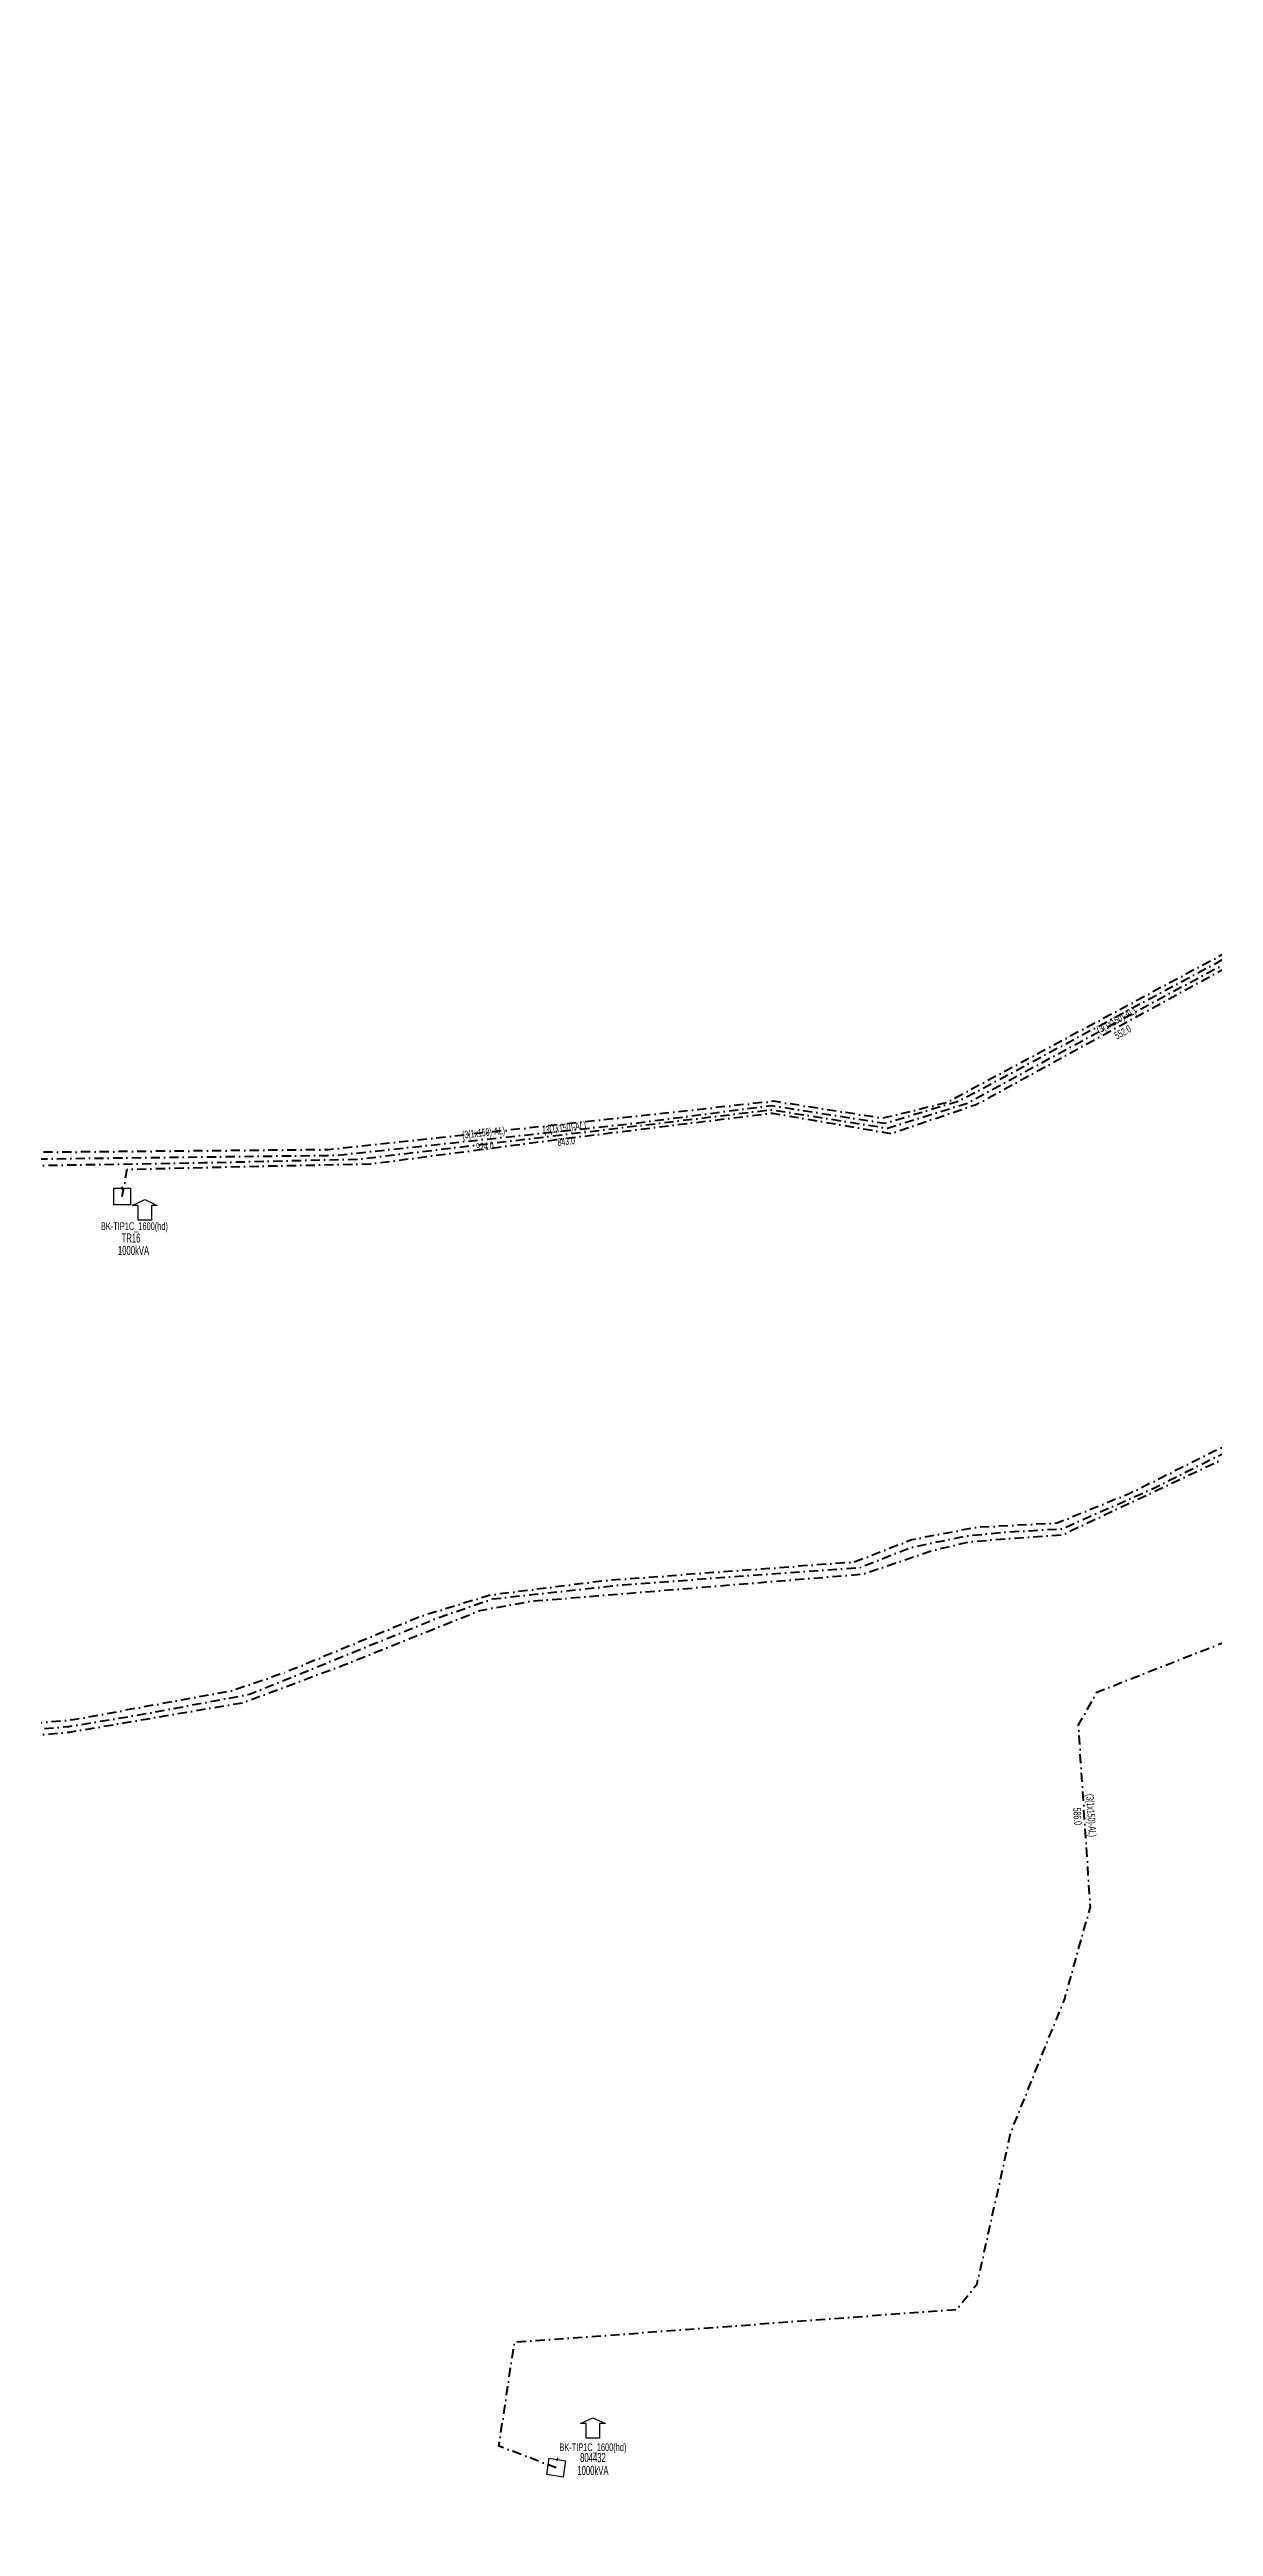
# Model space of a CAD drawing. Header units: millimetres. Extents: x 545975 to 551900, y 4179485 to 4182365.
# Drawn here: x 548085 to 548402, y 4180075 to 4180748 of the extents above; entities that cross this region are included whole.
import ezdxf
from ezdxf.enums import TextEntityAlignment as Align

# ---------------------------------------------------------------- set-up
doc = ezdxf.new("R2010")
doc.units = ezdxf.units.MM
doc.linetypes.add('DASHDOT', pattern=[5, 2.5, -1.25, 0, -1.25])
doc.layers.add('HAT_OG_YERALTI_MEVCUT', color=48, linetype='DASHDOT', lineweight=70)
doc.layers.add('TRAFO_MEVCUT', color=5, linetype='Continuous', lineweight=30)
doc.styles.get("Standard").update_dxf_attribs({"font": 'Arial'})

# ---------------------------------------------------------------- blocks, each defined once
blk = doc.blocks.new('MEV_BINA_KARE')
at = {"layer": 'TRAFO_MEVCUT', "linetype": 'Continuous'}
for p, q in [((-2.25, -2.25), (-2.25, 2.25)), ((-2.25, 2.25), (2.25, 2.25)), ((0, 1.8), (0, 2.7)), ((2.25, 2.25), (2.25, -2.25)), ((2.25, -2.25), (-2.25, -2.25))]:
    blk.add_line(p, q, dxfattribs=at)
blk = doc.blocks.new('MEV_BETKOSK')
at = {"layer": 'TRAFO_MEVCUT', "linetype": 'Continuous'}
for p, q in [((-3.4, 2), (0, 3.6)), ((-1.8, 2), (-3.4, 2)), ((-1.8, -2), (-1.8, 2)), ((0, 3.6), (3.4, 2)), ((3.4, 2), (1.8, 2)), ((1.8, 2), (1.8, -2)), ((1.8, -2), (-1.8, -2))]:
    blk.add_line(p, q, dxfattribs=at)

msp = doc.modelspace()

# ---------------------------------------------------------------- linework, layer by layer
at = {"layer": 'HAT_OG_YERALTI_MEVCUT', "flags": 128}
for points in [[(548557.872935, 4180446.418988), (548549.000621, 4180453.979005), (548502.301113, 4180505.4399), (548492.861551, 4180516.660511), (548474.694846, 4180515.235671), (548461.515081, 4180519.15398), (548441.567327, 4180522.003659), (548329.361213, 4180461.804188), (548311.906929, 4180457.52967), (548282.341508, 4180462.160398), (548161.116152, 4180448.992238), (548043.21068, 4180447.923608), (547902.347718, 4180447.933227), (547861.134234, 4180437.282551), (547828.256062, 4180423.390366), (547769.445809, 4180407.645889), (547718.970869, 4180399.310578), (547658.771398, 4180382.176882), (547472.360606, 4180324.823253), (547461.709931, 4180411.880949), (547479.306699, 4180417.900896), (547529.318567, 4180445.685268), (547554.324501, 4180496.160208), (547566.037795, 4180554.757146), (547584.350474, 4180576.121939), (547603.680524, 4180592.399875), (547614.871606, 4180596.46936), (547602.663153, 4180609.695183), (547514.151871, 4180673.78956), (547470.404916, 4180730.762339), (547399.307092, 4180776.325914), (547357.594879, 4180797.690706), (547394.220237, 4180867.889309), (547444.071418, 4180950.296364), (547501.044197, 4181014.390741), (547450.175645, 4181087.641457), (547406.428689, 4181136.475267), (547403.605599, 4181137.021406), (547430.926897, 4181185.644055), (547554.023146, 4181394.478359), (547314.549652, 4181493.085092), (547305.919114, 4181502.207805), (547318.885154, 4181556.850402), (547316.56979, 4181573.984097), (547219.787564, 4181617.512945), (546916.531057, 4181853.559647), (546909.121891, 4181860.50574), (546910.974183, 4181867.914906), (546939.703923, 4181877.588091), (546926.67, 4181909.157)], [(548052.021265, 4180712.907524), (548059.92844, 4180701.947851), (548039.667839, 4180695.898477), (548023.728219, 4180686.008231), (547986.01269, 4180631.68209), (547987.933126, 4180627.361109), (547999.455743, 4180618.239037), (548001.018673, 4180614.811704), (548021.108946, 4180529.494782), (548048.348959, 4180446.089761), (548163.08941, 4180447.490476), (548243.887055, 4180456.139832), (548281.603467, 4180461.013325), (548312.522489, 4180456.212235), (548332.747013, 4180462.252829), (548441.404744, 4180520.527318), (548456.864255, 4180518.702904), (548475.365886, 4180514.000358), (548491.785615, 4180515.536707), (548493.225942, 4180515.056598), (548518.191612, 4180485.577903), (548548.013372, 4180453.151697), (548582.4852, 4180424.441177), (548578.725, 4180408.635)], [(547824.917, 4180442.689), (547834.653523, 4180424.223233), (547861.539629, 4180436.189028), (547900.834707, 4180446.677563), (547959.750464, 4180447.188549), (548044.939456, 4180446.079712), (548049.814409, 4180444.159276), (548127.331553, 4180445.485471), (548169.379976, 4180446.444952), (548281.754523, 4180459.881988), (548313.22013, 4180454.859309), (548334.900782, 4180461.650157), (548389.022513, 4180490.964541), (548441.294256, 4180519.021508), (548456.28843, 4180517.691976), (548475.76317, 4180512.892283), (548492.086877, 4180514.59113), (548501.024291, 4180504.471909), (548538.086015, 4180462.309296), (548548.10661, 4180451.986534), (548581.344928, 4180424.509525), (548578.725, 4180408.635)], [(548104.968792, 4180436.294556), (548106.321034, 4180443.677898), (548147.610411, 4180444.638116), (548172.576081, 4180445.155157), (548225.204252, 4180452.018199), (548281.898416, 4180458.956385), (548314.250379, 4180453.416665), (548337.625065, 4180461.390407), (548415.156105, 4180503.851228), (548441.719395, 4180517.939873), (548476.213383, 4180512.104702), (548492.020049, 4180513.729686), (548519.842658, 4180481.168477), (548548.189216, 4180450.610068), (548580.003528, 4180424.47769), (548578.725, 4180408.635)], [(545979.545, 4180007.856), (545983.654819, 4180001.877139), (545998.52516, 4179986.52711), (546010.613307, 4179985.471796), (546030.664282, 4179988.637739), (546200.157167, 4180035.373955), (546223.661899, 4180044.296159), (546233.351604, 4180041.609904), (546284.662478, 4180062.061156), (546347.262677, 4180091.780442), (546414.078377, 4180114.965701), (546432.205034, 4180121.921279), (546450.542466, 4180128.244531), (546480.050977, 4180138.99406), (546498.599184, 4180142.366461), (546505.710822, 4180149.709586), (546534.376233, 4180160.880665), (546545.336537, 4180161.723766), (546549.130489, 4180158.772915), (546643.469117, 4180142.330022), (546644.944543, 4180093.219428), (546649.369269, 4180071.317427), (546669.182126, 4180055.509296), (546672.976078, 4180048.764494), (546656.771982, 4180031.311475), (546654.453456, 4180018.875745), (546630.425097, 4179984.519407), (546631.804716, 4179924.965953), (546621.392427, 4179871.53447), (546611.80216, 4179840.297603), (546597.602101, 4179817.592729), (546584.778546, 4179805.125383), (546582.997496, 4179792.658037), (546591.546533, 4179775.203753), (546621.824374, 4179738.870345), (546634.29172, 4179730.321307), (546643.553177, 4179731.389937), (546655.308103, 4179739.226555), (546687.149439, 4179772.353181), (546753.122039, 4179831.159429), (546768.50862, 4179848.442985), (546807.712785, 4179888.911801), (546809.810124, 4179902.347798), (546810.055395, 4179903.777458), (546823.509378, 4179915.64194), (546855.113353, 4179939.529276), (546866.447863, 4179945.537361), (546900.451809, 4179957.004469), (546927.670789, 4179960.232689), (546942.316896, 4179959.437939), (547016.569047, 4179938.136796), (547038.413319, 4179938.948576), (547067.987944, 4179943.446738), (547107.691383, 4179949.276797), (547139.212287, 4179952.138151), (547154.128677, 4179951.813881), (547171.152818, 4179948.246918), (547279.095747, 4179908.225469), (547296.444158, 4179904.334236), (547344.111753, 4179907.090526), (547364.540722, 4179910.819623), (547416.841211, 4179931.396584), (547437.270181, 4179938.368375), (547454.456456, 4179938.044106), (547463.049594, 4179936.09849), (547523.647579, 4179937.717366), (547533.699929, 4179936.096019), (547577.903056, 4179923.138451), (547605.628086, 4179916.328794), (547615.680436, 4179915.84239), (547641.621984, 4179923.949124), (547751.509422, 4179998.512673), (547768.022451, 4180010.974209), (547789.910633, 4180030.916775), (547821.969251, 4180076.432997), (547861.043708, 4180136.098558), (547947.262465, 4180225.388757), (547974.136351, 4180252.74334), (548004.455536, 4180275.28006), (548028.127199, 4180286.305218), (548053.992238, 4180289.20149), (548090.47254, 4180292.119914), (548110.90151, 4180295.524743), (548139.599348, 4180300.875187), (548191.158175, 4180321.79056), (548205.675746, 4180326.800462), (548241.345375, 4180330.691694), (548305.874977, 4180335.3936), (548319.332155, 4180340.744044), (548334.734949, 4180343.986738), (548344.89414, 4180344.951026), (548360.783338, 4180345.923834), (548385.427809, 4180356.786857), (548425.475074, 4180376.891557), (548428.555633, 4180376.243019), (548432.284731, 4180371.541113), (548442.985619, 4180347.86945), (548446.552582, 4180336.195753), (548449.95741, 4180332.628791), (548487.157223, 4180350.784892), (548507.910461, 4180358.243088), (548519.259889, 4180366.187687), (548565.144002, 4180416.449437), (548569.521639, 4180412.233935), (548578.725, 4180408.635)], [(548555.60282, 4180408.465536), (548513.997468, 4180363.945923), (548502.580884, 4180357.422161), (548484.640538, 4180351.953713), (548449.815161, 4180334.588994), (548447.416719, 4180337.563062), (548443.771087, 4180349.843084), (548433.793569, 4180372.100626), (548429.380435, 4180377.856887), (548424.391676, 4180378.048762), (548379.248569, 4180355.511243), (548359.418251, 4180347.404509), (548337.592429, 4180346.282038), (548319.882334, 4180342.914625), (548304.218403, 4180336.814144), (548236.870152, 4180331.825384), (548205.199778, 4180327.845217), (548186.920528, 4180322.338735), (548149.1639, 4180306.734312), (548135.157639, 4180301.912983), (548091.614074, 4180293.902512), (548027.266386, 4180288.198192), (548003.252192, 4180276.576585), (547973.077024, 4180254.639444), (547912.260585, 4180191.816995), (547859.952803, 4180138.049068), (547802.789057, 4180052.058031), (547786.856037, 4180031.641005), (547773.912966, 4180019.662987), (547763.63407, 4180010.095527), (547745.360866, 4179997.163204), (547656.927412, 4179935.760213), (547639.511033, 4179925.280866), (547620.454321, 4179919.153907), (547609.728489, 4179918.031436), (547596.017499, 4179920.325724), (547532.079988, 4179938.106039), (547522.713291, 4179939.922611), (547479.18666, 4179939.007014), (547462.427524, 4179938.521669), (547452.114726, 4179940.078924), (547436.60274, 4179940.037694), (547429.506758, 4179938.107587), (547402.12246, 4179927.365688), (547378.044196, 4179916.836717), (547359.649418, 4179911.122346), (547351.871938, 4179909.778728), (547344.936139, 4179908.910077), (547327.792247, 4179907.945023), (547298.250019, 4179907.051016), (547291.892019, 4179907.618695), (547278.462844, 4179910.890289), (547168.888789, 4179950.813398), (547153.723555, 4179953.955639), (547139.31277, 4179953.79952), (547118.217969, 4179952.019226), (547038.209127, 4179940.366342), (547016.341835, 4179939.707852), (546942.105336, 4179960.514142), (546927.825094, 4179961.30279), (546899.839839, 4179958.093651), (546865.519851, 4179946.268016), (546854.538358, 4179940.454284), (546819.049087, 4179914.052097), (546807.520999, 4179903.196827), (546805.401076, 4179889.12653), (546770.443366, 4179853.914561), (546757.04076, 4179838.725387), (546751.995313, 4179833.863411), (546741.514721, 4179823.719303), (546683.496821, 4179772.173736), (546654.714763, 4179744.118226), (546649.823993, 4179739.271125), (546640.653801, 4179733.594339), (546632.74102, 4179734.172459), (546622.905238, 4179741.594977), (546590.965343, 4179782.428943), (546586.432876, 4179793.925402), (546586.476544, 4179800.912215), (546589.134889, 4179805.831504), (546600.354099, 4179816.412496), (546614.602028, 4179840.925795), (546624.850476, 4179873.143478), (546633.72096, 4179919.354032), (546634.737347, 4179933.488184), (546632.366929, 4179971.197441), (546633.06561, 4179983.511699), (546639.975728, 4179994.53403), (546650.761621, 4180010.079689), (546657.082877, 4180019.468164), (546660.022729, 4180031.190119), (546676.14687, 4180049.274422), (546671.745616, 4180056.46671), (546651.862163, 4180072.827916), (546650.730759, 4180075.579979), (546647.164888, 4180096.803718), (546646.241017, 4180115.009226), (546645.665391, 4180131.79832), (546645.847048, 4180142.509944), (546645.071884, 4180143.982756), (546644.090009, 4180144.628726), (546650.926038, 4180197.697269), (546646.323248, 4180221.762553), (546626.28407, 4180241.795127), (546613.332483, 4180260.023286), (546596.073633, 4180272.387248), (546586.28799, 4180285.434772), (546580.92163, 4180311.897439), (546552.524077, 4180311.993377), (546547.402, 4180304.124)], [(547330.571, 4179917.682), (547331.40475, 4179902.698691), (547363.208091, 4179908.435765), (547367.199098, 4179909.433516), (547434.262979, 4179935.859916), (547454.218016, 4179936.732948), (547462.075312, 4179934.612726), (547525.736586, 4179935.604776), (547605.930892, 4179914.153111), (547618.776947, 4179914.402549), (547642.348835, 4179922.509283), (547741.328323, 4179989.71774), (547772.218325, 4180012.27097), (547791.425048, 4180029.731627), (547811.863073, 4180058.484273), (547853.0012, 4180121.312296), (547907.723275, 4180182.1399), (547971.899272, 4180247.441023), (547983.913452, 4180257.558226), (548005.3877, 4180273.138636), (548029.837609, 4180284.52049), (548090.688696, 4180290.617683), (548137.902314, 4180298.627136), (548165.513849, 4180308.955115), (548202.32971, 4180323.673374), (548216.240865, 4180326.202675), (548306.663375, 4180333.579803), (548325.14424, 4180339.886441), (548335.682994, 4180342.415742), (548360.976004, 4180344.312718), (548423.997753, 4180374.032004), (548426.948604, 4180375.296655), (548436.222707, 4180358.856198), (548446.761462, 4180331.455438), (548450.976963, 4180330.612338), (548488.192554, 4180348.936478), (548510.956263, 4180357.789032), (548521.916567, 4180365.798485), (548565.336234, 4180413.855203), (548571.237936, 4180409.428926), (548578.725, 4180408.635)], [(548223.083, 4180090.526), (548207.501623, 4180096.42067), (548211.720822, 4180124.656843), (548332.130247, 4180133.58207), (548337.64766, 4180140.559974), (548346.893433, 4180181.917292), (548361.490248, 4180218.083456), (548368.468153, 4180243.074092), (548365.218182, 4180292.531864), (548370.248764, 4180301.457091), (548444.150189, 4180330.497418), (548452.426309, 4180328.550096), (548493.64463, 4180348.996979), (548513.442406, 4180356.786268), (548526.424554, 4180367.171987), (548565.327253, 4180410.630632), (548570.682389, 4180408.68331), (548578.725, 4180408.635)]]:
    msp.add_lwpolyline(points, dxfattribs=at)

# ---------------------------------------------------------------- block references
at = {"layer": 'TRAFO_MEVCUT'}
for name, p in [('MEV_BINA_KARE', (548104.968792, 4180436.294556)), ('MEV_BETKOSK', (548111.098563, 4180431.83671)), ('MEV_BETKOSK', (548233.083, 4180100.526))]:
    msp.add_blockref(name, p, dxfattribs=at)
at = {"layer": 'TRAFO_MEVCUT', "rotation": 351.326826}
msp.add_blockref('MEV_BINA_KARE', (548223.083, 4180090.526), dxfattribs=at)

# ---------------------------------------------------------------- texts
at = {"layer": 'HAT_OG_YERALTI_MEVCUT', "lineweight": 30, "width": 0.53}
for rotation, p in [(28.707855, (548375.982293, 4180483.366336)), (6.818692, (548225.46633, 4180454.007458)), (6.110221, (548203.397757, 4180452.660325)), (273.759618, (548367.691338, 4180267.858713))]:
    msp.add_text('(3(1x150)-AL)', height=2.05, rotation=rotation, dxfattribs=at).set_placement(p, align=Align.CENTER)
for s, rotation, p in [('552.0', 28.707855, (548376.798877, 4180481.875299)), ('924.0', 6.110221, (548203.578708, 4180450.969983)), ('843.0', 6.818692, (548225.668168, 4180452.319482)), ('586.0', 273.759618, (548365.994997, 4180267.747243))]:
    msp.add_text(s, height=2.05, rotation=rotation, dxfattribs=at).set_placement(p, align=Align.TOP_CENTER)
at = {"layer": 'TRAFO_MEVCUT', "width": 0.6}
for s, height, p in [('BK-TIP1C_1600(hd)', 2.1, (548108.289925, 4180427.155647)), ('1000kVA', 2.5, (548108.040269, 4180420.352502)), ('TR16', 2.5, (548107.353713, 4180423.722868)), ('BK-TIP1C_1600(hd)', 2.1, (548233.083, 4180095.026)), ('804432', 2.5, (548233.083, 4180092.026)), ('1000kVA', 2.5, (548233.083, 4180088.526))]:
    msp.add_text(s, height=height, dxfattribs=at).set_placement(p, align=Align.CENTER)

doc.saveas('drawing.dxf')
